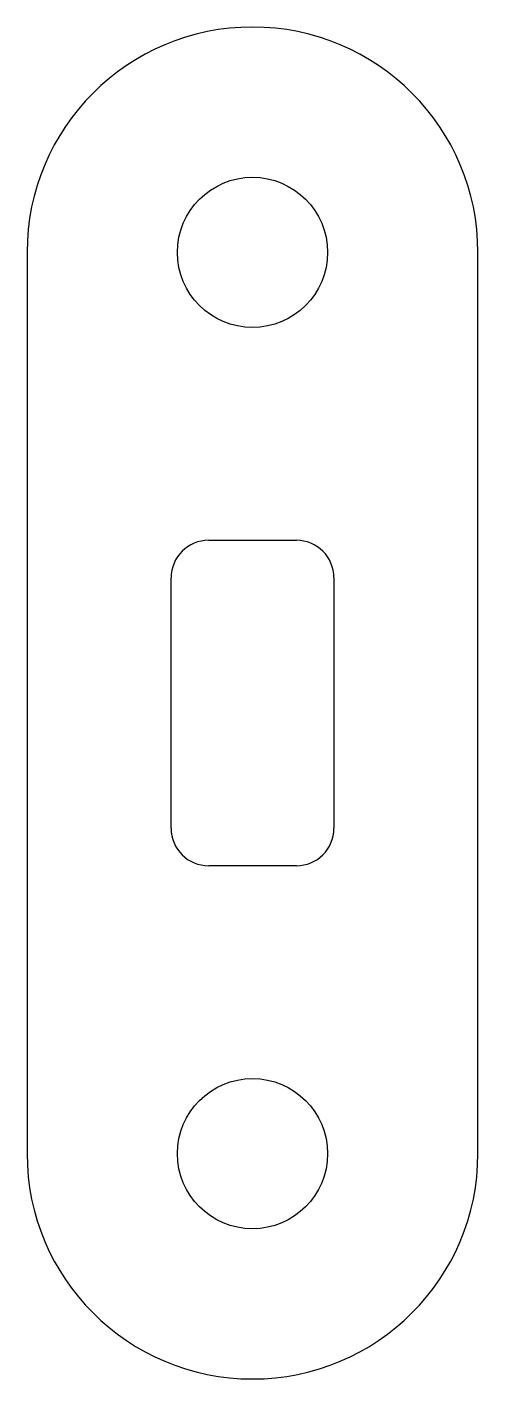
# Model space of a CAD drawing. Header units: millimetres. Extents: x 204.3 to 213.3, y 147.9 to 174.9.
import ezdxf

# ---------------------------------------------------------------- set-up
doc = ezdxf.new("R2010")
doc.units = ezdxf.units.MM
doc.layers.add('Default', color=7, linetype='Continuous')

msp = doc.modelspace()

# ---------------------------------------------------------------- linework, layer by layer
at = {"layer": 'Default', "color": 7, "linetype": 'Continuous'}
for p, q in [((204.251, 170.428), (204.251, 152.428)), ((213.251, 152.428), (213.251, 170.428)), ((207.876, 164.678), (209.626, 164.678)), ((207.126, 158.928), (207.126, 163.928)), ((210.376, 163.928), (210.376, 158.928)), ((209.626, 158.178), (207.876, 158.178))]:
    msp.add_line(p, q, dxfattribs=at)
for centre in [(208.751, 170.428), (208.751, 152.428)]:
    msp.add_circle(centre, 1.5, dxfattribs=at)
for centre, radius, start, end in [((208.751, 170.428), 4.5, 0, 180), ((207.876, 163.928), 0.75, 90, 180), ((209.626, 163.928), 0.75, 0, 90), ((207.876, 158.928), 0.75, 180, 270), ((209.626, 158.928), 0.75, 270, 0), ((208.751, 152.428), 4.5, 180, 0)]:
    msp.add_arc(centre, radius, start, end, dxfattribs=at)

doc.saveas('drawing.dxf')
